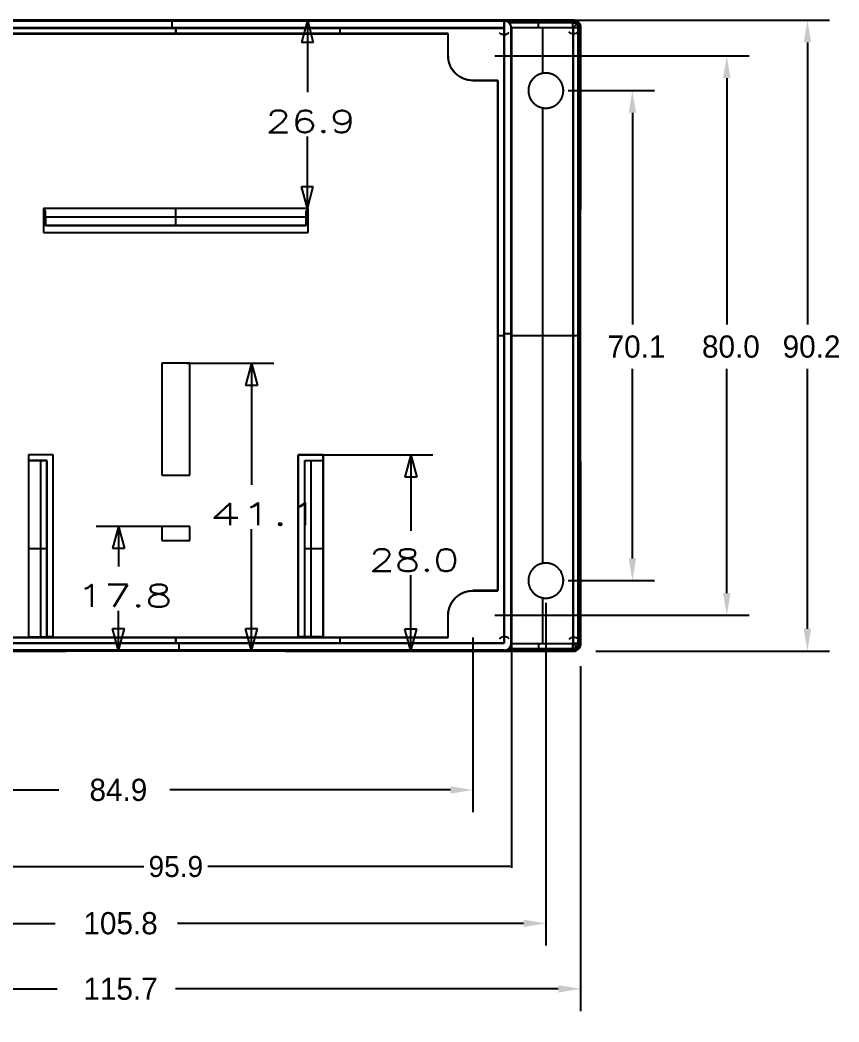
# Model space of a CAD drawing. Header units: inches. Extents: x 220 to 414, y 385 to 656.
# Drawn here: x 297.1 to 414.1, y 384.5 to 527.8 of the extents above; entities that cross this region are included whole.
import ezdxf

# ---------------------------------------------------------------- set-up
doc = ezdxf.new("R2010")
doc.units = ezdxf.units.IN
doc.layers.add('1', color=7, linetype='Continuous')
doc.styles.add('blockfont', font='simplex.shx')
doc.dimstyles.get("Standard").update_dxf_attribs({"dimtxt": 0.18, "dimasz": 0.18, "dimexe": 0.18, "dimexo": 0.0625, "dimgap": 0.09, "dimtad": 0, "dimtih": 1, "dimtoh": 1, "dimdec": 4, "dimzin": 0, "dimdsep": 46, "dimtxsty": 'Standard', "dimcen": 0.09, "dimadec": 0, "dimazin": 0, "dimtfac": 1, "dimtdec": 4, "dimtofl": 0, "dimtmove": 0, "dimatfit": 3, "dimfxl": 1, "dimtolj": 1, "dimtzin": 0, "dimarcsym": 0})

# ---------------------------------------------------------------- blocks, each defined once
blk = doc.blocks.new('_U1')
at = {"color": 7}
for p, q in [((320.9, 478.75), (333.31, 478.75)), ((330.14, 478.75), (329.29, 475.57)), ((330.14, 478.75), (330.14, 461.36)), ((330.14, 478.75), (330.99, 475.57)), ((330.99, 475.57), (329.29, 475.57)), ((330.14, 437.63), (330.14, 455.01)), ((330.14, 437.63), (329.29, 440.8)), ((329.29, 440.8), (330.99, 440.8)), ((330.14, 437.63), (330.99, 440.8))]:
    blk.add_line(p, q, dxfattribs=at)
at = {"layer": '1', "color": 7, "insert": (324.17, 455.57), "char_height": 3.175, "attachment_point": 7, "line_spacing_factor": 0.903614, "style": 'blockfont'}
blk.add_mtext('\\W01.645;\\Fsimplex.shx;41.1', dxfattribs=at)
blk = doc.blocks.new('_D3')
at = {"layer": '1', "color": 7, "lineweight": -2}
for p, q in [((375.39, 517.73), (387.76, 517.73)), ((384.59, 514.56), (384.59, 484.29)), ((384.59, 450.84), (384.59, 477.94)), ((375.39, 447.66), (387.76, 447.66))]:
    blk.add_line(p, q, dxfattribs=at)
at = {"layer": '1', "color": 7}
for points in [[(384.06, 514.56), (385.12, 514.56), (384.59, 517.73)], [(384.06, 450.84), (385.12, 450.84), (384.59, 447.66)]]:
    blk.add_solid(points, dxfattribs=at)
at = {"layer": 'Defpoints', "color": 0}
for p in [(373.81, 517.73), (373.81, 447.66), (384.59, 447.66)]:
    blk.add_point(p, dxfattribs=at)
at = {"layer": '1', "color": 7, "insert": (384.59, 481.11), "char_height": 3.175, "attachment_point": 5}
blk.add_mtext('\\A1; 70.1 ', dxfattribs=at)
blk = doc.blocks.new('_D4')
at = {"layer": '1', "color": 7, "lineweight": -2}
for p, q in [((350.92, 527.81), (412.79, 527.81)), ((409.61, 524.63), (409.61, 484.29)), ((409.61, 440.77), (409.61, 477.94)), ((379.35, 437.59), (412.79, 437.59))]:
    blk.add_line(p, q, dxfattribs=at)
at = {"layer": '1', "color": 7}
for points in [[(409.08, 524.63), (410.14, 524.63), (409.61, 527.81)], [(409.08, 440.77), (410.14, 440.77), (409.61, 437.59)]]:
    blk.add_solid(points, dxfattribs=at)
at = {"layer": 'Defpoints', "color": 0}
for p in [(349.33, 527.81), (409.61, 527.81), (377.76, 437.59)]:
    blk.add_point(p, dxfattribs=at)
at = {"layer": '1', "color": 7, "insert": (409.61, 481.11), "char_height": 3.175, "attachment_point": 5}
blk.add_mtext('\\A1; 90.2 ', dxfattribs=at)
blk = doc.blocks.new('_D6')
at = {"layer": '1', "color": 7, "lineweight": -2}
for p, q in [((266.41, 444.49), (266.41, 395.48)), ((372.22, 444.49), (372.22, 395.48)), ((269.59, 398.65), (302.09, 398.65)), ((369.04, 398.65), (319.56, 398.65))]:
    blk.add_line(p, q, dxfattribs=at)
at = {"layer": '1', "color": 7}
for points in [[(269.59, 399.18), (269.59, 398.13), (266.41, 398.65)], [(369.04, 399.18), (369.04, 398.13), (372.22, 398.65)]]:
    blk.add_solid(points, dxfattribs=at)
at = {"layer": 'Defpoints', "color": 0}
for p in [(266.41, 446.08), (372.22, 446.08), (266.41, 398.65)]:
    blk.add_point(p, dxfattribs=at)
at = {"layer": '1', "color": 7, "insert": (310.83, 398.65), "char_height": 3.175, "attachment_point": 5}
blk.add_mtext('\\A1; 105.8 ', dxfattribs=at)
blk = doc.blocks.new('_D7')
at = {"layer": '1', "color": 7, "lineweight": -2}
for p, q in [((261.46, 435.42), (261.46, 386.11)), ((377.17, 435.42), (377.17, 386.11)), ((264.63, 389.28), (302.36, 389.28)), ((374, 389.28), (319.29, 389.28))]:
    blk.add_line(p, q, dxfattribs=at)
at = {"layer": '1', "color": 7}
for points in [[(264.63, 389.81), (264.63, 388.75), (261.46, 389.28)], [(374, 389.81), (374, 388.75), (377.17, 389.28)]]:
    blk.add_solid(points, dxfattribs=at)
at = {"layer": 'Defpoints', "color": 0}
for p in [(261.46, 437.01), (377.17, 437.01), (261.46, 389.28)]:
    blk.add_point(p, dxfattribs=at)
at = {"layer": '1', "color": 7, "insert": (310.83, 389.28), "char_height": 3.175, "attachment_point": 5}
blk.add_mtext('\\A1; 115.7 ', dxfattribs=at)
blk = doc.blocks.new('_D8')
at = {"layer": '1', "color": 7, "lineweight": -2}
for p, q in [((276.87, 439.53), (276.87, 414.55)), ((361.77, 439.53), (361.77, 414.55)), ((280.05, 417.72), (302.58, 417.72)), ((358.59, 417.72), (318.46, 417.72))]:
    blk.add_line(p, q, dxfattribs=at)
at = {"layer": '1', "color": 7}
for points in [[(280.05, 418.25), (280.05, 417.19), (276.87, 417.72)], [(358.59, 418.25), (358.59, 417.19), (361.77, 417.72)]]:
    blk.add_solid(points, dxfattribs=at)
at = {"layer": 'Defpoints', "color": 0}
for p in [(276.87, 441.12), (361.77, 441.11), (361.77, 417.72)]:
    blk.add_point(p, dxfattribs=at)
at = {"layer": '1', "color": 7, "insert": (310.52, 417.72), "char_height": 3.175, "attachment_point": 5}
blk.add_mtext('\\A1; 84.9 ', dxfattribs=at)
blk = doc.blocks.new('_D9')
at = {"layer": '1', "color": 7}
for p, q in [((338.12, 527.81), (337.27, 524.63)), ((338.12, 527.81), (338.12, 517.51)), ((338.12, 527.81), (338.97, 524.63)), ((338.97, 524.63), (337.27, 524.63)), ((338.12, 500.87), (338.12, 511.16)), ((338.12, 500.87), (337.27, 504.04)), ((337.27, 504.04), (338.97, 504.04)), ((338.12, 500.87), (338.97, 504.04))]:
    blk.add_line(p, q, dxfattribs=at)
at = {"layer": '1', "color": 7, "insert": (332.15, 511.72), "char_height": 3.175, "attachment_point": 7, "line_spacing_factor": 0.903614, "style": 'blockfont'}
blk.add_mtext('\\W01.350;\\Fsimplex.shx;26.9', dxfattribs=at)
blk = doc.blocks.new('_D11')
at = {"layer": '1', "color": 7}
for p, q in [((317.73, 455.42), (307.95, 455.42)), ((311.12, 455.42), (310.27, 452.25)), ((311.12, 455.42), (311.12, 449.7)), ((311.12, 455.42), (311.97, 452.25)), ((311.97, 452.25), (310.27, 452.25)), ((311.12, 437.63), (311.12, 443.35)), ((311.12, 437.63), (310.27, 440.8)), ((310.27, 440.8), (311.97, 440.8)), ((311.12, 437.63), (311.97, 440.8)), ((317.73, 437.63), (307.95, 437.63))]:
    blk.add_line(p, q, dxfattribs=at)
at = {"layer": '1', "color": 7, "insert": (305.16, 443.91), "char_height": 3.175, "attachment_point": 7, "line_spacing_factor": 0.903614, "style": 'blockfont'}
blk.add_mtext('\\W01.436;\\Fsimplex.shx;17.8', dxfattribs=at)
blk = doc.blocks.new('_D12')
at = {"layer": '1', "color": 7}
for p, q in [((340.2, 465.63), (356.08, 465.63)), ((352.91, 465.63), (352.06, 462.46)), ((352.91, 465.63), (352.91, 454.79)), ((352.91, 465.63), (353.76, 462.46)), ((353.76, 462.46), (352.06, 462.46)), ((352.91, 437.59), (352.91, 448.44)), ((352.91, 437.59), (352.06, 440.77)), ((352.06, 440.77), (353.76, 440.77)), ((352.91, 437.59), (353.76, 440.77))]:
    blk.add_line(p, q, dxfattribs=at)
at = {"layer": '1', "color": 7, "insert": (346.94, 449), "char_height": 3.175, "attachment_point": 7, "line_spacing_factor": 0.903614, "style": 'blockfont'}
blk.add_mtext('\\W01.350;\\Fsimplex.shx;28.0', dxfattribs=at)
blk = doc.blocks.new('_D13')
at = {"layer": '1', "color": 7, "lineweight": -2}
for p, q in [((364.94, 522.7), (401.26, 522.7)), ((398.08, 519.53), (398.08, 484.29)), ((398.08, 445.88), (398.08, 477.94)), ((364.94, 442.7), (401.26, 442.7))]:
    blk.add_line(p, q, dxfattribs=at)
at = {"layer": '1', "color": 7}
for points in [[(397.55, 519.53), (398.61, 519.53), (398.08, 522.7)], [(397.55, 445.88), (398.61, 445.88), (398.08, 442.7)]]:
    blk.add_solid(points, dxfattribs=at)
at = {"layer": 'Defpoints', "color": 0}
for p in [(363.35, 522.7), (363.36, 442.7), (398.08, 442.7)]:
    blk.add_point(p, dxfattribs=at)
at = {"layer": '1', "color": 7, "insert": (398.08, 481.11), "char_height": 3.175, "attachment_point": 5}
blk.add_mtext('\\A1; 80.0 ', dxfattribs=at)
blk = doc.blocks.new('*D18')
at = {"color": 0, "lineweight": -2}
for p, q in [((271.34, 440.32), (271.34, 406.58)), ((367.29, 440.5), (367.29, 406.58)), ((271.52, 406.76), (314.73, 406.76)), ((367.11, 406.76), (323.91, 406.76))]:
    blk.add_line(p, q, dxfattribs=at)
at = {"color": 0}
for points in [[(271.52, 406.79), (271.52, 406.73), (271.34, 406.76)], [(367.11, 406.79), (367.11, 406.73), (367.29, 406.76)]]:
    blk.add_solid(points, dxfattribs=at)
at = {"layer": 'Defpoints', "color": 0}
for p in [(271.34, 440.39), (367.29, 440.56), (367.29, 406.76)]:
    blk.add_point(p, dxfattribs=at)
at = {"color": 0, "insert": (319.32, 406.76), "char_height": 3, "attachment_point": 5}
blk.add_mtext('\\A1;95.9', dxfattribs=at)

msp = doc.modelspace()

# ---------------------------------------------------------------- linework, layer by layer
msp.add_line((317.31343, 462.72954), (321.31741, 462.72954))
at = {"layer": '1', "color": 21}
for p, q in [((262.45837, 527.80505), (319.31509, 527.80505)), ((319.31509, 527.80505), (376.17182, 527.80505)), ((377.1726, 526.80409), (377.1726, 500.7173)), ((300.66055, 500.54373), (300.39663, 500.54373)), ((337.96965, 500.54373), (338.23422, 500.54373)), ((338.23422, 500.57767), (338.23391, 500.57799)), ((338.23422, 500.57767), (338.23391, 500.57799)), ((377.13766, 500.7173), (377.13766, 464.68148)), ((300.69481, 498.4759), (300.67385, 498.45494)), ((337.95636, 498.45494), (300.67385, 498.45494)), ((300.67758, 498.47591), (300.67758, 498.45867)), ((300.68432, 498.46542), (337.94588, 498.46542)), ((319.3151, 498.4759), (319.3151, 498.45494)), ((337.95636, 498.45494), (337.93541, 498.47589)), ((337.95263, 498.45867), (337.95263, 498.47591)), ((321.31741, 478.74546), (317.31343, 478.74546)), ((317.31343, 478.74546), (317.31343, 462.72954)), ((321.31741, 462.72954), (321.31741, 478.74546)), ((298.24449, 464.85433), (300.88029, 464.85433)), ((300.88029, 464.85433), (300.88029, 439.62926)), ((337.74991, 464.85434), (340.38637, 464.85434)), ((337.74991, 439.62926), (337.74991, 464.85434)), ((377.1726, 464.68148), (377.1726, 438.59468)), ((317.31343, 455.42228), (317.31343, 453.42028)), ((321.31741, 455.42228), (317.31343, 455.42228)), ((321.31741, 453.42028), (321.31741, 455.42228)), ((317.31343, 453.42029), (321.31741, 453.42029)), ((300.88029, 439.62926), (301.79801, 439.62926)), ((336.83284, 439.62926), (337.54664, 439.62926)), ((337.54664, 439.62926), (337.74991, 439.62926)), ((303.64952, 437.59372), (262.45837, 437.59372)), ((303.67748, 437.58138), (303.67748, 437.61121)), ((303.70543, 437.62867), (319.31509, 437.62867)), ((319.31509, 437.62867), (334.92476, 437.62867)), ((334.95271, 437.61121), (334.95271, 437.58138)), ((376.17182, 437.59372), (334.98067, 437.59372))]:
    msp.add_line(p, q, dxfattribs=at)
at = {"layer": '1', "color": 191}
for p, q in [((319.31509, 527.80505), (262.45855, 527.80505)), ((319.31509, 527.75002), (262.51358, 527.75002)), ((319.31509, 527.69498), (272.36206, 527.69498)), ((272.36873, 527.69498), (319.31509, 527.69498)), ((318.81493, 526.69311), (318.81493, 527.69498)), ((319.31509, 527.69498), (319.31509, 527.80505)), ((376.17164, 527.80505), (319.31509, 527.80505)), ((319.31509, 527.80505), (319.31509, 527.69498)), ((376.11661, 527.75002), (319.31509, 527.75002)), ((366.26208, 527.69498), (319.31509, 527.69498)), ((319.31509, 527.69498), (366.26212, 527.69498)), ((347.91394, 527.80505), (347.91394, 527.69498)), ((366.26208, 526.69311), (366.26208, 527.69498)), ((366.26208, 527.69498), (366.26208, 438.70565)), ((366.29568, 527.72532), (366.26213, 527.69176)), ((376.09513, 527.72854), (366.29568, 527.72854)), ((366.29568, 527.72854), (376.09513, 527.72854)), ((376.09513, 527.44711), (366.97856, 527.44711)), ((371.16601, 526.77763), (371.16601, 527.72854)), ((376.09513, 526.77763), (376.09513, 527.72854)), ((376.09514, 527.72532), (376.17165, 527.80183)), ((376.87869, 527.51031), (376.80172, 527.43334)), ((272.36877, 526.69311), (366.26208, 526.69311)), ((319.31542, 526.69311), (272.36877, 526.69311)), ((319.31542, 526.67914), (272.38274, 526.67914)), ((272.39672, 526.66516), (319.31542, 526.66516)), ((272.39672, 526.66516), (319.31542, 526.66516)), ((319.31542, 525.89232), (280.37673, 525.89232)), ((319.31542, 525.89232), (280.37673, 525.89232)), ((319.31542, 525.87921), (280.38983, 525.87921)), ((280.40293, 525.86611), (319.31542, 525.86611)), ((280.40293, 525.86611), (319.31542, 525.86611)), ((299.72926, 525.89232), (299.72926, 525.86611)), ((319.31542, 526.69311), (319.31542, 526.66516)), ((366.26208, 526.69311), (319.31542, 526.69311)), ((319.31542, 526.66516), (319.31542, 526.69311)), ((366.2481, 526.67914), (319.31542, 526.67914)), ((319.31542, 526.66516), (319.31542, 525.89232)), ((319.31542, 526.66516), (366.23413, 526.66516)), ((319.31542, 525.89232), (319.31542, 526.66516)), ((319.31542, 526.66516), (366.23413, 526.66516)), ((358.25412, 525.89232), (319.31542, 525.89232)), ((319.31542, 525.89232), (319.31542, 525.86611)), ((358.25412, 525.89232), (319.31542, 525.89232)), ((319.31542, 525.86611), (319.31542, 525.89232)), ((358.24102, 525.87921), (319.31542, 525.87921)), ((319.31542, 525.86611), (358.22792, 525.86611)), ((319.31542, 525.86611), (358.22792, 525.86611)), ((338.90159, 525.89232), (338.90159, 525.86611)), ((342.77478, 526.66516), (342.77478, 525.89232)), ((342.92959, 526.69311), (342.92959, 526.66516)), ((358.25412, 525.89232), (358.22792, 525.86611)), ((358.22792, 525.86611), (358.25412, 525.89232)), ((358.22792, 525.86611), (358.22792, 522.68913)), ((358.22792, 525.86611), (358.22792, 522.68913)), ((358.24102, 522.68913), (358.24102, 525.87921)), ((358.25412, 522.68913), (358.25412, 525.89232)), ((358.25412, 522.68913), (358.25412, 525.89232)), ((366.26208, 526.69311), (366.23413, 526.66516)), ((366.23413, 526.66516), (366.26208, 526.69311)), ((366.23413, 526.66516), (366.23413, 438.73361)), ((366.23413, 526.66516), (366.23413, 438.73361)), ((366.2481, 438.71963), (366.2481, 526.67914)), ((366.26208, 438.70565), (366.26208, 526.69311)), ((367.26267, 526.69402), (367.28533, 526.71669)), ((367.26308, 438.70475), (367.26308, 526.69402)), ((367.26308, 438.70475), (367.26308, 526.69311)), ((367.27574, 438.69208), (367.27574, 526.70669)), ((367.28664, 526.77763), (376.09513, 526.77763)), ((367.28841, 526.77763), (376.09498, 526.77763)), ((367.28841, 438.62114), (367.28841, 526.77763)), ((367.28841, 526.71936), (367.28841, 438.67942)), ((371.7168, 526.77763), (371.7168, 520.17047)), ((376.14518, 438.67119), (376.14518, 526.72758)), ((376.14518, 526.72758), (376.14518, 438.67119)), ((377.09609, 526.72758), (376.14518, 526.72758)), ((376.14518, 526.72743), (376.14518, 438.67135)), ((376.81466, 438.67119), (376.81466, 526.72758)), ((377.09603, 526.72793), (377.09568, 526.72758)), ((377.09609, 438.67119), (377.09609, 526.72758)), ((377.09609, 526.72758), (377.09609, 438.67119)), ((377.13435, 438.63294), (377.13435, 526.76584)), ((377.1726, 500.7173), (377.1726, 526.80409)), ((358.25412, 524.30033), (358.22792, 524.30033)), ((358.22792, 522.68913), (358.25412, 522.68913)), ((358.25413, 522.68913), (358.25412, 522.68913)), ((365.36119, 519.18565), (361.75759, 519.18565)), ((361.7576, 519.15944), (361.75759, 519.18565)), ((361.7576, 519.18565), (361.7576, 519.15944)), ((365.36119, 519.18565), (361.7576, 519.18565)), ((365.34808, 519.17255), (361.7576, 519.17255)), ((361.7576, 519.15944), (365.33498, 519.15944)), ((361.7576, 519.15944), (365.33498, 519.15944)), ((363.57021, 519.18565), (363.57021, 519.15944)), ((365.36119, 519.18565), (365.33498, 519.15944)), ((365.33498, 519.15944), (365.36119, 519.18565)), ((365.33498, 519.15944), (365.33498, 446.23932)), ((365.33498, 519.15944), (365.33498, 446.23932)), ((365.34808, 446.22622), (365.34808, 519.17255)), ((365.36119, 446.21312), (365.36119, 519.18565)), ((365.36119, 446.21312), (365.36119, 519.18565)), ((371.7168, 515.29768), (371.7168, 450.10148)), ((300.39663, 500.86745), (300.39663, 497.46406)), ((338.23422, 500.86744), (300.39663, 500.86744)), ((300.39663, 500.86744), (300.39663, 497.46406)), ((338.23422, 500.86744), (300.39663, 500.86744)), ((319.31542, 498.4759), (319.31542, 500.86744)), ((338.23422, 497.46406), (338.23422, 500.86744)), ((338.23422, 497.46406), (338.23422, 500.86744)), ((377.13766, 464.68148), (377.13766, 500.7173)), ((300.66616, 499.67167), (337.96405, 499.67167)), ((300.39663, 497.46406), (338.23422, 497.46406)), ((300.39663, 497.46406), (338.23422, 497.46406)), ((300.67377, 498.4759), (337.95643, 498.4759)), ((367.26308, 482.96936), (366.26208, 482.96936)), ((365.36119, 482.69938), (365.33498, 482.69938)), ((365.36119, 482.69938), (366.23413, 482.69938)), ((366.26208, 482.69938), (366.23413, 482.69938)), ((367.26308, 482.69939), (367.28841, 482.69939)), ((367.28841, 482.69938), (376.14518, 482.69938)), ((376.14518, 482.69939), (377.09609, 482.69939)), ((377.13766, 482.69939), (377.09609, 482.69939)), ((321.31741, 478.74546), (317.31343, 478.74546)), ((317.31343, 478.74546), (317.31343, 462.72954)), ((321.31741, 462.72954), (321.31741, 478.74546)), ((298.24449, 465.63243), (298.24448, 439.60656)), ((301.79801, 465.63243), (298.24449, 465.63243)), ((301.79801, 465.63243), (298.24449, 465.63243)), ((300.88029, 464.85433), (298.24449, 464.85433)), ((300.02125, 439.60656), (300.02125, 464.85433)), ((300.88029, 439.62926), (300.88029, 464.85433)), ((301.79801, 439.60656), (301.79801, 465.63243)), ((301.79801, 439.60656), (301.79801, 465.63243)), ((340.38637, 465.63242), (336.83284, 465.63242)), ((336.83284, 465.63242), (336.83284, 439.60656)), ((336.83284, 465.63242), (340.38637, 465.63242)), ((336.83284, 439.60656), (336.83284, 465.63242)), ((337.74991, 439.62926), (337.74991, 464.85434)), ((337.74991, 464.85434), (340.38637, 464.85434)), ((338.6096, 464.85434), (338.6096, 439.60656)), ((340.38637, 439.60656), (340.38637, 465.63242)), ((340.38637, 465.63242), (340.38637, 439.60656)), ((377.1726, 438.59468), (377.1726, 464.68148)), ((321.31741, 455.42228), (317.31343, 455.42228)), ((317.31343, 455.42228), (317.31343, 453.42028)), ((321.31741, 453.42029), (321.31741, 455.42228)), ((317.31343, 453.42028), (321.31741, 453.42028)), ((300.88029, 452.23045), (298.24449, 452.23045)), ((340.38637, 452.23045), (337.74991, 452.23045)), ((361.75757, 446.23932), (361.7576, 446.21312)), ((365.33498, 446.23932), (361.75757, 446.23932)), ((365.33498, 446.23932), (361.75757, 446.23932)), ((361.75757, 446.21311), (361.75757, 446.23932)), ((361.75759, 446.22622), (365.34808, 446.22622)), ((361.7576, 446.21312), (365.36119, 446.21312)), ((361.7581, 446.21312), (365.36119, 446.21312)), ((363.55938, 446.21312), (363.55938, 446.23932)), ((365.36119, 446.21312), (365.33498, 446.23932)), ((365.33498, 446.23932), (365.36119, 446.21312)), ((371.7168, 445.22762), (371.7168, 438.62114)), ((358.2279, 442.70963), (358.2279, 439.53266)), ((358.25411, 442.70963), (358.2279, 442.70963)), ((358.2279, 442.70963), (358.25411, 442.70963)), ((358.241, 439.51955), (358.241, 442.70963)), ((358.25411, 439.50645), (358.25411, 442.70963)), ((358.25411, 439.50645), (358.25411, 442.70963)), ((358.25411, 441.09843), (358.2279, 441.09843)), ((366.26208, 438.70565), (272.36877, 438.70565)), ((272.36877, 438.70565), (319.31542, 438.70565)), ((272.38274, 438.71963), (319.31542, 438.71963)), ((319.31542, 438.73361), (272.39672, 438.73361)), ((319.31542, 438.73361), (272.39672, 438.73361)), ((280.37671, 439.50647), (319.31542, 439.50647)), ((280.37671, 439.50647), (319.31541, 439.50646)), ((280.38982, 439.51957), (319.31541, 439.51956)), ((319.31541, 439.53266), (280.40292, 439.53267)), ((298.24449, 439.60656), (301.79801, 439.60656)), ((298.24449, 439.60656), (301.79801, 439.60656)), ((299.72924, 439.50646), (299.72924, 439.53267)), ((301.79801, 439.62926), (300.88029, 439.62926)), ((319.31541, 439.50646), (319.31541, 439.53266)), ((319.31541, 439.53266), (319.31541, 439.50646)), ((358.2279, 439.53266), (319.31541, 439.53266)), ((319.31541, 439.51956), (358.241, 439.51955)), ((319.31541, 439.50646), (358.25411, 439.50645)), ((319.31542, 439.50646), (319.31542, 438.73361)), ((319.31542, 439.50646), (358.25411, 439.50646)), ((319.31542, 438.73361), (319.31542, 439.50646)), ((319.31542, 438.73361), (319.31542, 438.70565)), ((366.23413, 438.73361), (319.31542, 438.73361)), ((366.23413, 438.73361), (319.31542, 438.73361)), ((319.31542, 438.70565), (319.31542, 438.73361)), ((319.31542, 438.71963), (366.2481, 438.71963)), ((319.31542, 438.70565), (366.26208, 438.70565)), ((319.81592, 437.70379), (319.81592, 438.70565)), ((336.83284, 439.62926), (337.74991, 439.62926)), ((336.83284, 439.60656), (340.38637, 439.60656)), ((340.38637, 439.60656), (336.83284, 439.60656)), ((338.90157, 439.50645), (338.90157, 439.53266)), ((342.77478, 439.50646), (342.77478, 438.73361)), ((342.92959, 438.70565), (342.92959, 438.73361)), ((358.25411, 439.50645), (358.2279, 439.53266)), ((358.2279, 439.53266), (358.25411, 439.50645)), ((366.26208, 438.70565), (366.23413, 438.73361)), ((366.23413, 438.73361), (366.26208, 438.70565)), ((367.26308, 438.70475), (367.28841, 438.67941)), ((376.09513, 438.62114), (367.28671, 438.62114)), ((376.09498, 438.62114), (367.28841, 438.62114)), ((371.16601, 438.62114), (371.16601, 437.67023)), ((376.09513, 437.67023), (376.09513, 438.62114)), ((376.14518, 438.67119), (377.09609, 438.67119)), ((377.09603, 438.67084), (377.09568, 438.67119)), ((262.45855, 437.59372), (303.64952, 437.59372)), ((262.51358, 437.64876), (319.31509, 437.64876)), ((319.31509, 437.70379), (272.36873, 437.70379)), ((272.36877, 437.70379), (319.31509, 437.70379)), ((303.70543, 437.62867), (319.31509, 437.62867)), ((319.31509, 437.62867), (319.31509, 437.70379)), ((319.31509, 437.70379), (319.31509, 437.62867)), ((366.26212, 437.70379), (319.31509, 437.70379)), ((319.31509, 437.70379), (366.26876, 437.70379)), ((319.31509, 437.64876), (376.11661, 437.64876)), ((319.31509, 437.62867), (334.92476, 437.62867)), ((334.98067, 437.59372), (376.17164, 437.59372)), ((347.91394, 437.59372), (347.91394, 437.70379)), ((366.29568, 437.67023), (366.26212, 437.70379)), ((366.29568, 437.67023), (376.09513, 437.67023)), ((376.09513, 437.67023), (366.29568, 437.67023)), ((366.97958, 437.95166), (376.09513, 437.95166)), ((376.09514, 437.67346), (376.17165, 437.59695)), ((376.80172, 437.96543), (376.87869, 437.88846))]:
    msp.add_line(p, q, dxfattribs=at)
msp.add_arc((376.09408, 526.72653), 0.05111, 1.001759, 88.9982413, dxfattribs=at)
at = {"layer": '1', "color": 191, "extrusion": (0, 0, -1)}
msp.add_arc((-376.09408, 438.67224), 0.05111, 181.0017588, 268.9982414, dxfattribs=at)
at = {"layer": '1', "color": 191}
for centre, major_axis, ratio, start_param, end_param in [((376.13035, 526.82547), (0.99863, 0), 0.99992385, 0.786329873, 2.357998018), ((366.25931, 526.75313), (0.99863, 0), 0.99992385, 3.92792246, 5.499591056), ((376.16883, 526.86396), (0.99863, 0), 0.99992385, 3.927922526, 5.499590671), ((366.2736, 438.64478), (1.00099, 0), 0.999923851, 0.785475138, 2.356042982), ((376.18508, 438.53482), (0.99863, 0), 0.99992385, 0.783594643, 2.355262788), ((376.1466, 438.57331), (0.99863, 0), 0.99992385, 3.925187296, 5.496855442)]:
    msp.add_ellipse(centre, major_axis=major_axis, ratio=ratio, start_param=start_param, end_param=end_param, dxfattribs=at)
for points, degree, knots in [([(367.26308, 526.69311), (367.26307, 526.70436), (367.26261, 526.72552), (367.26118, 526.75842), (367.25544, 526.82419), (367.23892, 526.9175), (367.21461, 527.00318), (367.1857, 527.08166), (367.14656, 527.16406), (367.09926, 527.24385), (367.04367, 527.32032), (366.9797, 527.39268), (366.90731, 527.46004), (366.82654, 527.52137), (366.73769, 527.57547), (366.64135, 527.62104), (366.53843, 527.65678), (366.45778, 527.67518), (366.40205, 527.68468), (366.36127, 527.68928), (366.34634, 527.69051), (366.33389, 527.69154), (366.28966, 527.69425), (366.26208, 527.69498)], 2, [0, 0, 0, 0.015625, 0.03125, 0.0625, 0.125, 0.196428571, 0.25, 0.3125, 0.375, 0.4375, 0.5, 0.5625, 0.625, 0.6875, 0.75, 0.8125, 0.875, 0.90625, 0.9375, 0.953125, 0.953125, 0.96875, 1, 1, 1]), ([(367.27407, 526.88507), (367.24289, 526.99682), (367.18322, 527.21069), (367.06001, 527.3664), (366.99584, 527.42974)], 3, [0, 0, 0, 0, 0.522528943, 1, 1, 1, 1]), ([(376.09498, 526.77763), (376.09499, 526.83587), (376.09503, 527.08319), (376.09507, 527.32667), (376.09512, 527.62861), (376.09513, 527.72521), (376.09513, 527.72981)], 3, [0, 0, 0, 0, 0.117647059, 0.5, 0.529411765, 1, 1, 1, 1]), ([(376.09509, 527.44399), (376.20842, 527.44077), (376.40718, 527.39599), (376.7154, 527.15551), (376.80043, 526.9122), (376.81154, 526.72754)], 3, [0, 0, 0, 0, 0.287082424, 0.561346102, 1, 1, 1, 1]), ([(376.09513, 527.72854), (376.11211, 527.72863), (376.14855, 527.72756), (376.2107, 527.72285), (376.29827, 527.70906), (376.41335, 527.67932), (376.5609, 527.61901), (376.69328, 527.53515), (376.78973, 527.44868), (376.84432, 527.39177), (376.89639, 527.32933), (376.94499, 527.25745), (376.99935, 527.16092), (377.03917, 527.06481), (377.06844, 526.96307), (377.08209, 526.89633), (377.09029, 526.83631), (377.09482, 526.7881), (377.09606, 526.74418), (377.09609, 526.72758)], 3, [0, 0, 0, 0, 0.03242527, 0.075642046, 0.116916614, 0.173774085, 0.284682997, 0.44593164, 0.512457032, 0.53386837, 0.58435108, 0.63879738, 0.692989506, 0.80149245, 0.856135875, 0.910413524, 0.936442405, 0.968299095, 1, 1, 1, 1]), ([(377.0751, 526.92838), (377.05208, 527.03998), (377.00978, 527.14759), (376.89148, 527.34239), (376.81552, 527.42955), (376.6387, 527.57335), (376.53788, 527.62995), (376.32305, 527.70605), (376.20909, 527.72553), (376.09514, 527.72532)], 3, [0, 0, 0, 0, 0.25, 0.25, 0.5, 0.5, 0.75, 0.75, 1, 1, 1, 1]), ([(376.79292, 527.44425), (376.78935, 527.44056), (376.74735, 527.39715), (376.52269, 527.16496), (376.29558, 526.93023), (376.12546, 526.75442)], 3, [0, 0, 0, 0, 0.281413414, 0.562530495, 1, 1, 1, 1]), ([(367.27444, 526.88404), (367.27563, 526.87699), (367.27902, 526.8557), (367.2836, 526.82026), (367.28564, 526.79173), (367.28664, 526.77763)], 3, [0, 0, 0, 0, 0.200888274, 0.605265578, 1, 1, 1, 1]), ([(376.09327, 526.77769), (376.09787, 526.77756), (376.10245, 526.7771), (376.10686, 526.77577), (376.11464, 526.77259), (376.12274, 526.7681), (376.12641, 526.76532), (376.13002, 526.76247), (376.13329, 526.75923), (376.13827, 526.75152), (376.14025, 526.74736), (376.14182, 526.74303), (376.14321, 526.73865), (376.14431, 526.73418)], 2, [0, 0, 0, 0.125, 0.15625, 0.25, 0.392857143, 0.625, 0.675, 0.75, 0.785714286, 0.875, 0.9375, 0.96875, 1, 1, 1]), ([(377.09736, 526.72758), (377.09276, 526.72758), (376.99616, 526.72757), (376.69422, 526.72752), (376.45074, 526.72748), (376.20342, 526.72744), (376.14518, 526.72743)], 3, [0, 0, 0, 0, 0.470588235, 0.5, 0.882352941, 1, 1, 1, 1]), ([(358.22792, 522.68913), (358.22793, 522.64086), (358.23051, 522.54572), (358.23831, 522.4019), (358.25569, 522.24259), (358.26492, 522.17938)], 2, [0, 0, 0, 0.187599803, 0.375199607, 0.750399213, 1, 1, 1]), ([(361.75759, 519.18565), (361.68985, 519.18567), (361.55566, 519.19083), (361.35303, 519.20645), (361.08374, 519.24835), (360.81564, 519.31181), (360.54928, 519.39759), (360.41835, 519.45173), (360.28533, 519.50674), (360.15638, 519.57298), (360.0246, 519.64066), (359.89816, 519.71982), (359.76813, 519.80122), (359.64491, 519.89434), (359.51728, 519.99079), (359.39823, 520.09921), (359.27391, 520.21242), (359.16035, 520.33782), (359.04071, 520.46995), (358.93452, 520.61439), (358.82158, 520.76802), (358.72552, 520.93391), (358.66778, 521.03361), (358.61629, 521.13783), (358.57654, 521.21829), (358.54058, 521.30165), (358.49115, 521.4162), (358.44969, 521.53498), (358.41766, 521.62674), (358.3905, 521.72114), (358.35804, 521.83401), (358.33302, 521.9498), (358.30742, 522.06829), (358.27582, 522.28732), (358.26201, 522.44657), (358.25416, 522.59723), (358.25412, 522.68913)], 2, [0, 0, 0, 0.03125, 0.0625, 0.125, 0.1875, 0.25, 0.3125, 0.3125, 0.375, 0.375, 0.4375, 0.4375, 0.5, 0.5, 0.5625, 0.5625, 0.625, 0.625, 0.6875, 0.6875, 0.75, 0.75, 0.785714286, 0.785714286, 0.8125, 0.8125, 0.848214286, 0.848214286, 0.875, 0.875, 0.90625, 0.90625, 0.9375, 0.9625, 0.9775, 1, 1, 1]), ([(361.75759, 519.18565), (360.75785, 519.18638), (358.94119, 520.0215), (358.25473, 521.85602), (358.25413, 522.68913)], 3, [0, 0, 0, 0, 0.545454545, 1, 1, 1, 1]), ([(374.71503, 517.89442), (374.71276, 517.92714), (374.70779, 517.98442), (374.70471, 518.01239), (374.69917, 518.06277), (374.69116, 518.11447), (374.68441, 518.15807), (374.67576, 518.20351), (374.66824, 518.24297), (374.65935, 518.28258), (374.64693, 518.33794), (374.63165, 518.3939), (374.61228, 518.46483), (374.58821, 518.53611), (374.55521, 518.63387), (374.51318, 518.73076), (374.47806, 518.81174), (374.43647, 518.89154), (374.40029, 518.96097), (374.35883, 519.02955), (374.32185, 519.09072), (374.2806, 519.15082), (374.20752, 519.2573), (374.12304, 519.35656), (374.04813, 519.44459), (373.96458, 519.52608), (373.88848, 519.6003), (373.80554, 519.66841), (373.72868, 519.73153), (373.64612, 519.78896), (373.56871, 519.8428), (373.48644, 519.89122), (373.3976, 519.9435), (373.3037, 519.98876), (373.23659, 520.02111), (373.16652, 520.04984), (373.07686, 520.08661), (372.98349, 520.11664), (372.91594, 520.13837), (372.84614, 520.1565), (372.75584, 520.17995), (372.66295, 520.19677), (372.59505, 520.20906), (372.43468, 520.22897), (372.27407, 520.23701), (372.1135, 520.23621), (371.95308, 520.22363), (371.79236, 520.20204), (371.63218, 520.16827), (371.47132, 520.12474), (371.31147, 520.06802), (371.16229, 520.00498), (371.08307, 519.96471), (371.00201, 519.9235), (370.92322, 519.8759), (370.84187, 519.82676), (370.76357, 519.77088), (370.68185, 519.71256), (370.6042, 519.6471), (370.52194, 519.57775), (370.44524, 519.50083), (370.36233, 519.41766), (370.28689, 519.32622), (370.20288, 519.22439), (370.12953, 519.11338), (370.08274, 519.04257), (370.04036, 518.96781), (370.0058, 518.90684), (369.97407, 518.84268), (369.93312, 518.75986), (369.89779, 518.67262), (369.87833, 518.62456), (369.86034, 518.57408), (369.84072, 518.51904), (369.82362, 518.46292), (369.8145, 518.43295), (369.7965, 518.36788), (369.78816, 518.33419), (369.76945, 518.25857), (369.75499, 518.17883), (369.73733, 518.08142), (369.7273, 517.98004), (369.71458, 517.8516), (369.7156, 517.6456), (369.72065, 517.56903), (369.72398, 517.51851), (369.72943, 517.46755), (369.73488, 517.41655), (369.74277, 517.36367), (369.74956, 517.31817), (369.75797, 517.27327), (369.76622, 517.22916), (369.77673, 517.18267), (369.78589, 517.14213), (369.79641, 517.10181), (369.81021, 517.04888), (369.82704, 516.99439), (369.85926, 516.89011), (369.90134, 516.78707), (369.93606, 516.70207), (369.9777, 516.61843), (370.01861, 516.53623), (370.06625, 516.456), (370.09797, 516.40258), (370.13322, 516.34948), (370.20597, 516.2399), (370.29061, 516.1377), (370.36536, 516.04743), (370.44898, 515.96386), (370.52492, 515.88796), (370.60795, 515.81817), (370.68465, 515.75369), (370.76732, 515.69487), (370.84466, 515.63984), (370.92698, 515.59026), (371.0048, 515.54338), (371.08684, 515.5018), (371.16505, 515.46216), (371.24685, 515.42771), (371.33647, 515.38996), (371.42987, 515.35896), (371.4974, 515.33655), (371.5672, 515.31774), (371.65746, 515.29342), (371.75039, 515.27574), (371.81825, 515.26282), (371.97859, 515.24147), (372.13923, 515.23201), (372.29979, 515.23139), (372.46025, 515.24255), (372.62096, 515.26269), (372.78117, 515.29497), (372.94202, 515.33693), (373.1019, 515.39199), (373.25108, 515.45337), (373.33031, 515.49267), (373.41138, 515.53289), (373.49019, 515.57941), (373.57154, 515.62743), (373.64988, 515.68208), (373.73158, 515.73907), (373.80929, 515.80309), (373.8915, 515.87082), (373.96831, 515.94599), (374.05108, 516.02699), (374.12677, 516.11624), (374.21049, 516.21496), (374.2843, 516.32299), (374.36979, 516.44813), (374.4401, 516.58386), (374.48096, 516.66273), (374.51676, 516.74592), (374.53627, 516.79126), (374.55451, 516.83886), (374.57419, 516.8902), (374.59168, 516.9426), (374.60227, 516.97435), (374.6232, 517.04334), (374.63297, 517.07931), (374.64892, 517.13807), (374.66252, 517.20019), (374.67137, 517.24061), (374.67883, 517.28104), (374.68702, 517.3255), (374.69386, 517.37233), (374.70144, 517.4242), (374.70691, 517.477), (374.7099, 517.50582), (374.71457, 517.56438), (374.71646, 517.59802)], 2, [0, 0, 0, 0.000976562, 0.001953125, 0.001953125, 0.00390625, 0.00390625, 0.005859375, 0.005859375, 0.0078125, 0.0078125, 0.0109375, 0.0109375, 0.015625, 0.015625, 0.0234375, 0.0234375, 0.03125, 0.03125, 0.0390625, 0.0390625, 0.046875, 0.046875, 0.0625, 0.0625, 0.078125, 0.078125, 0.09375, 0.09375, 0.109375, 0.109375, 0.125, 0.125, 0.142857143, 0.142857143, 0.15625, 0.15625, 0.174107143, 0.174107143, 0.1875, 0.1875, 0.205357143, 0.205357143, 0.21875, 0.236607143, 0.25, 0.267857143, 0.28125, 0.299107143, 0.3125, 0.330357143, 0.34375, 0.359375, 0.359375, 0.375, 0.375, 0.390625, 0.390625, 0.40625, 0.40625, 0.421875, 0.421875, 0.4375, 0.4375, 0.453125, 0.453125, 0.462053571, 0.462053571, 0.46875, 0.46875, 0.4765625, 0.4765625, 0.48046875, 0.48046875, 0.484375, 0.484375, 0.486328125, 0.48828125, 0.48828125, 0.4921875, 0.4921875, 0.49609375, 0.49609375, 0.5, 0.502232143, 0.502232143, 0.50390625, 0.50390625, 0.505859375, 0.505859375, 0.5078125, 0.5078125, 0.510044643, 0.510044643, 0.512276786, 0.512276786, 0.515625, 0.515625, 0.5234375, 0.5234375, 0.53125, 0.53125, 0.540178571, 0.540178571, 0.546875, 0.546875, 0.5625, 0.5625, 0.578125, 0.578125, 0.59375, 0.59375, 0.609375, 0.609375, 0.625, 0.625, 0.640625, 0.640625, 0.65625, 0.65625, 0.674107143, 0.674107143, 0.6875, 0.6875, 0.705357143, 0.705357143, 0.71875, 0.736607143, 0.75, 0.767857143, 0.78125, 0.799107143, 0.8125, 0.830357143, 0.84375, 0.859375, 0.859375, 0.875, 0.875, 0.890625, 0.890625, 0.90625, 0.90625, 0.921875, 0.921875, 0.9375, 0.9375, 0.953125, 0.953125, 0.96875, 0.96875, 0.9765625, 0.9765625, 0.98046875, 0.98046875, 0.984375, 0.984375, 0.986607143, 0.988839286, 0.988839286, 0.9921875, 0.9921875, 0.994140625, 0.994140625, 0.99609375, 0.99609375, 0.998046875, 0.998046875, 0.999023438, 1, 1, 1]), ([(300.39663, 500.86744), (300.456, 500.79256), (300.56469, 500.64378), (300.62705, 500.5504), (300.6441, 500.52425), (300.65254, 500.51118), (300.65932, 500.5006), (300.66176, 500.49671), (300.66378, 500.49257), (300.66508, 500.48798), (300.66578, 500.48328), (300.6655, 500.47528), (300.66282, 500.46126), (300.66139, 500.45452), (300.66041, 500.44725), (300.65989, 500.43414), (300.66068, 500.41922), (300.66155, 500.40568), (300.66171, 500.40053), (300.66194, 500.39313), (300.66186, 500.37806), (300.66175, 500.367), (300.66167, 500.35526), (300.66174, 500.34448), (300.66177, 500.33877), (300.66192, 500.32579), (300.66203, 500.31528), (300.66209, 500.30769), (300.66212, 500.30309), (300.66231, 500.26973), (300.66237, 500.2589), (300.66255, 500.23236), (300.66265, 500.2175), (300.66279, 500.19499), (300.66288, 500.18065), (300.66327, 500.12025), (300.66375, 500.0455), (300.6652, 499.82127), (300.66616, 499.67179), (300.6736, 498.51442), (300.67377, 498.4759)], 2, [0, 0, 0, 0.0625, 0.125, 0.140625, 0.146875, 0.1515625, 0.154375, 0.155078125, 0.1578125, 0.15875, 0.16171875, 0.1640625, 0.169921875, 0.173828125, 0.17578125, 0.18359375, 0.1875, 0.1953125, 0.1953125, 0.203125, 0.20703125, 0.2109375, 0.21875, 0.21875, 0.2265625, 0.2265625, 0.234375, 0.234375, 0.25, 0.25, 0.265625, 0.265625, 0.28125, 0.28125, 0.3125, 0.3125, 0.375, 0.5, 0.5, 1, 1, 1]), ([(337.95643, 498.4759), (337.95663, 498.52045), (337.95698, 498.57556), (337.95717, 498.60612), (337.95764, 498.67522), (337.95817, 498.75454), (337.95893, 498.87453), (337.95938, 498.94491), (337.96405, 499.67179), (337.96597, 499.97076), (337.96795, 500.27908), (337.96799, 500.28842), (337.96802, 500.29535), (337.96811, 500.3071), (337.96817, 500.31481), (337.96842, 500.33818), (337.96847, 500.34448), (337.96854, 500.35441), (337.96845, 500.36674), (337.96834, 500.3777), (337.96826, 500.39224), (337.96863, 500.40499), (337.96889, 500.40958), (337.96918, 500.41417), (337.96985, 500.42402), (337.97008, 500.42862), (337.97029, 500.43321), (337.97024, 500.44244), (337.96979, 500.44725), (337.96907, 500.45316), (337.96738, 500.46126), (337.96524, 500.47087), (337.96444, 500.47846), (337.96439, 500.48306), (337.96531, 500.48826), (337.96667, 500.49266), (337.96863, 500.49682), (337.97098, 500.50077), (337.97348, 500.50464), (337.98527, 500.52291), (338.01547, 500.56867), (338.05519, 500.62803), (338.16251, 500.77722), (338.23422, 500.86744)], 2, [0, 0, 0, 0.041666667, 0.041666667, 0.083333333, 0.083333333, 0.166666667, 0.166666667, 0.5, 0.5, 0.75, 0.7578125, 0.7578125, 0.765625, 0.765625, 0.7734375, 0.78125, 0.78125, 0.7890625, 0.79296875, 0.796875, 0.8046875, 0.80859375, 0.80859375, 0.8125, 0.81640625, 0.81640625, 0.8203125, 0.82421875, 0.82421875, 0.828125, 0.830078125, 0.8359375, 0.8375, 0.83984375, 0.84234375, 0.844866071, 0.845424107, 0.847098214, 0.848214286, 0.859375, 0.875, 0.925, 1, 1, 1]), ([(374.72014, 447.6552), (374.72026, 447.68422), (374.71943, 447.73305), (374.71608, 447.81899), (374.70824, 447.91686), (374.69508, 448.02302), (374.68056, 448.11041), (374.66432, 448.19235), (374.64247, 448.28674), (374.61197, 448.39607), (374.57452, 448.50827), (374.52581, 448.63527), (374.4429, 448.8187), (374.31524, 449.03955), (374.15323, 449.25738), (373.99185, 449.43427), (373.83064, 449.5817), (373.66947, 449.70606), (373.50112, 449.81599), (373.33938, 449.90402), (373.17043, 449.98078), (373.01678, 450.03808), (372.84778, 450.08834), (372.69407, 450.12313), (372.52502, 450.14989), (372.37129, 450.16409), (372.20222, 450.16875), (372.04848, 450.16308), (371.87943, 450.14588), (371.7257, 450.12006), (371.55668, 450.08012), (371.403, 450.03278), (371.24204, 449.97094), (371.08813, 449.90005), (370.9269, 449.8112), (370.7657, 449.70592), (370.60453, 449.58155), (370.44332, 449.43409), (370.28195, 449.25717), (370.15252, 449.0831), (370.0508, 448.91965), (369.98718, 448.80158), (369.93706, 448.69615), (369.89867, 448.6069), (369.86063, 448.50776), (369.8232, 448.39547), (369.79416, 448.29114), (369.77197, 448.19677), (369.75458, 448.11012), (369.73768, 448.00637), (369.72037, 447.85494), (369.71131, 447.65245), (369.72158, 447.45632), (369.74038, 447.3054), (369.7564, 447.2092), (369.7744, 447.1208), (369.7972, 447.02671), (369.82565, 446.92623), (369.86097, 446.82047), (369.89675, 446.72724), (369.93483, 446.63793), (370.0056, 446.48768), (370.09444, 446.33402), (370.20443, 446.17621), (370.30708, 446.04438), (370.44367, 445.89469), (370.60487, 445.74729), (370.76605, 445.62296), (370.93439, 445.51305), (371.09613, 445.42503), (371.26508, 445.34829), (371.41873, 445.29099), (371.58774, 445.24075), (371.74144, 445.20597), (371.91049, 445.17922), (372.06423, 445.16503), (372.23329, 445.16038), (372.38703, 445.16606), (372.55608, 445.18327), (372.70981, 445.2091), (372.87883, 445.24905), (373.03251, 445.2964), (373.19347, 445.35825), (373.34739, 445.42916), (373.50862, 445.51802), (373.66981, 445.62332), (373.83099, 445.74771), (373.9922, 445.8952), (374.15356, 446.07215), (374.28744, 446.25223), (374.38844, 446.4162), (374.44862, 446.52913), (374.49591, 446.62767), (374.53463, 446.71684), (374.5654, 446.79709), (374.58988, 446.86692), (374.60857, 446.92428), (374.62514, 446.98102), (374.63675, 447.0238), (374.64886, 447.07017), (374.66337, 447.1327), (374.68686, 447.24899), (374.70591, 447.38206), (374.71604, 447.5106), (374.71906, 447.58473), (374.71985, 447.62407), (374.72006, 447.64358), (374.72014, 447.6552), (374.72016, 447.66105), (374.72017, 447.66456)], 3, [-0.002219176, -0.002219176, -0.002219176, -0.002219176, 0.004421359, 0.008647443, 0.016412123, 0.023149502, 0.029056578, 0.033314323, 0.039089642, 0.047542789, 0.054964839, 0.06165406, 0.073494916, 0.093347195, 0.110197168, 0.125210348, 0.138974341, 0.151835117, 0.164017578, 0.177308117, 0.186933587, 0.199413236, 0.208567273, 0.220566935, 0.229456384, 0.241215126, 0.250000858, 0.261718571, 0.270545434, 0.282415879, 0.291434898, 0.303675584, 0.313069239, 0.324324964, 0.335986531, 0.348169697, 0.36103139, 0.374796497, 0.389811377, 0.406664306, 0.416106198, 0.426532698, 0.432239425, 0.438380235, 0.445070421, 0.452498182, 0.460960356, 0.465726362, 0.470996125, 0.477824338, 0.485780523, 0.500072468, 0.516452602, 0.523187826, 0.529090093, 0.535060217, 0.540398582, 0.547563608, 0.554982838, 0.561668905, 0.56661522, 0.573508509, 0.593358686, 0.600375794, 0.610212229, 0.625224, 0.638986884, 0.651846928, 0.664028715, 0.677318695, 0.686943814, 0.699423165, 0.708577029, 0.720576521, 0.729465884, 0.741224559, 0.750010273, 0.761728016, 0.770554934, 0.782425501, 0.791444654, 0.803685579, 0.813079472, 0.824335595, 0.83599761, 0.848181341, 0.861043789, 0.87480988, 0.88982626, 0.906680977, 0.917545989, 0.926552529, 0.931086872, 0.938403353, 0.945098043, 0.947481748, 0.952524566, 0.956609391, 0.95876064, 0.960984651, 0.965754761, 0.971007462, 0.983625088, 0.991375783, 0.995606043, 0.997780824, 0.998884529, 0.999329269, 1, 1, 1, 1]), ([(358.25411, 442.70963), (358.25413, 442.77313), (358.25863, 442.89841), (358.27211, 443.08559), (358.28996, 443.20952), (358.30724, 443.32951), (358.33303, 443.44905), (358.3578, 443.56386), (358.39052, 443.67774), (358.42617, 443.8018), (358.47125, 443.92386), (358.50343, 444.01101), (358.54063, 444.09727), (358.58782, 444.20671), (358.64284, 444.3136), (358.68211, 444.38988), (358.7256, 444.46503), (358.82112, 444.63007), (358.93464, 444.78456), (359.04019, 444.92821), (359.16051, 445.06113), (359.27336, 445.1858), (359.39842, 445.29975), (359.51668, 445.4075), (359.64514, 445.50461), (359.76752, 445.59714), (359.89843, 445.67913), (360.02399, 445.75777), (360.15668, 445.82595), (360.28472, 445.89175), (360.41869, 445.94718), (360.54867, 446.00096), (360.68354, 446.04442), (360.81503, 446.08679), (360.95048, 446.11888), (361.08316, 446.15031), (361.2189, 446.17145), (361.37159, 446.19523), (361.5268, 446.2055), (361.64143, 446.21309), (361.7581, 446.21312)], 2, [0, 0, 0, 0.015625, 0.03125, 0.0625, 0.0625, 0.09375, 0.09375, 0.125, 0.125, 0.160714286, 0.160714286, 0.1875, 0.1875, 0.223214286, 0.223214286, 0.25, 0.25, 0.3125, 0.3125, 0.375, 0.375, 0.4375, 0.4375, 0.5, 0.5, 0.5625, 0.5625, 0.625, 0.625, 0.6875, 0.6875, 0.75, 0.75, 0.8125, 0.8125, 0.875, 0.875, 0.946428571, 0.946428571, 1, 1, 1]), ([(358.25411, 442.70963), (358.25483, 443.70937), (359.08994, 445.52603), (360.92446, 446.21251), (361.75757, 446.21311)], 3, [0, 0, 0, 0, 0.545454545, 1, 1, 1, 1]), ([(358.26492, 443.21948), (358.25226, 443.13271), (358.23753, 442.97867), (358.22793, 442.81123), (358.2279, 442.70963)], 2, [0, 0, 0, 0.342861356, 0.605716814, 1, 1, 1]), ([(366.26876, 437.70379), (366.28309, 437.70393), (366.31027, 437.70489), (366.35227, 437.70753), (366.43527, 437.71738), (366.54265, 437.74238), (366.59488, 437.76076), (366.64504, 437.77841), (366.69392, 437.80175), (366.74747, 437.82732), (366.79837, 437.85959), (366.83477, 437.88268), (366.86998, 437.90958), (366.90915, 437.93951), (366.94594, 437.97388), (366.98116, 438.00678), (367.01359, 438.04359), (367.04466, 438.07885), (367.07287, 438.11779), (367.09991, 438.1551), (367.14689, 438.23454), (367.18584, 438.31669), (367.21902, 438.40676), (367.24107, 438.49269), (367.25384, 438.56455), (367.25976, 438.62038), (367.26307, 438.67249), (367.26308, 438.70475)], 2, [0, 0, 0, 0.015625, 0.03125, 0.0625, 0.125, 0.1875, 0.1875, 0.25, 0.25, 0.321428571, 0.321428571, 0.375, 0.375, 0.4375, 0.4375, 0.5, 0.5, 0.5625, 0.5625, 0.625, 0.6875, 0.75, 0.821428571, 0.875, 0.925, 0.955, 1, 1, 1]), ([(367.28841, 438.67941), (367.28837, 438.67196), (367.28827, 438.65698), (367.28764, 438.63899), (367.287, 438.62618), (367.28657, 438.61861), (367.28579, 438.60641), (367.28378, 438.58103), (367.27937, 438.54228), (367.26386, 438.44588), (367.22084, 438.29806), (367.12723, 438.11946), (367.04533, 438.01843), (367.00061, 437.97255)], 3, [0, 0, 0, 0, 0.02674501, 0.053731321, 0.064593063, 0.07276425, 0.080957191, 0.108428048, 0.164144846, 0.22097874, 0.460588166, 0.723895842, 1, 1, 1, 1]), ([(376.14431, 438.66456), (376.1426, 438.65779), (376.13856, 438.64783), (376.13476, 438.64137), (376.11286, 438.62534), (376.10163, 438.62155), (376.09498, 438.62114)], 2, [0, 0, 0, 0.046875, 0.125, 0.209821429, 0.642857143, 1, 1, 1]), ([(376.09498, 438.62114), (376.09499, 438.56291), (376.09503, 438.31558), (376.09507, 438.0721), (376.09512, 437.77016), (376.09513, 437.67357), (376.09513, 437.66897)], 3, [0, 0, 0, 0, 0.117647059, 0.5, 0.529411765, 1, 1, 1, 1]), ([(376.09509, 437.95478), (376.20842, 437.95801), (376.40718, 438.00279), (376.7154, 438.24327), (376.80043, 438.48658), (376.81154, 438.67124)], 3, [0, 0, 0, 0, 0.287082424, 0.561346102, 1, 1, 1, 1]), ([(376.09513, 437.67023), (376.11211, 437.67015), (376.14855, 437.67122), (376.2107, 437.67593), (376.29827, 437.68971), (376.41335, 437.71945), (376.5609, 437.77976), (376.69328, 437.86362), (376.78973, 437.95009), (376.84432, 438.007), (376.89639, 438.06944), (376.94499, 438.14133), (376.99935, 438.23786), (377.03917, 438.33397), (377.06844, 438.43571), (377.08209, 438.50245), (377.09029, 438.56246), (377.09482, 438.61067), (377.09606, 438.65459), (377.09609, 438.67119)], 3, [0, 0, 0, 0, 0.03242527, 0.075642045, 0.116916614, 0.173774085, 0.284682997, 0.445931641, 0.512457032, 0.53386837, 0.58435108, 0.638797381, 0.692989506, 0.80149245, 0.856135876, 0.910413524, 0.936442405, 0.968299096, 1, 1, 1, 1]), ([(377.0751, 438.47039), (377.05208, 438.35879), (377.00978, 438.25119), (376.89148, 438.05638), (376.81552, 437.96922), (376.6387, 437.82543), (376.53788, 437.76882), (376.32305, 437.69272), (376.20909, 437.67324), (376.09514, 437.67346)], 3, [0, 0, 0, 0, 0.25, 0.25, 0.5, 0.5, 0.75, 0.75, 1, 1, 1, 1]), ([(376.79292, 437.95453), (376.78935, 437.95822), (376.74735, 438.00162), (376.52269, 438.23381), (376.29558, 438.46854), (376.12546, 438.64436)], 3, [0, 0, 0, 0, 0.281413414, 0.562530495, 1, 1, 1, 1]), ([(377.09736, 438.67119), (377.09276, 438.67119), (376.99616, 438.67121), (376.69422, 438.67126), (376.45074, 438.6713), (376.20342, 438.67134), (376.14518, 438.67135)], 3, [0, 0, 0, 0, 0.470588235, 0.5, 0.882352941, 1, 1, 1, 1])]:
    msp.add_open_spline(points, degree=degree, knots=knots, dxfattribs=at)
for points, degree in [([(366.26212, 527.69498), (366.29568, 527.72854)], 1), ([(376.09513, 527.72854), (376.17164, 527.80505)], 1), ([(367.26308, 526.69402), (367.28841, 526.71936)], 1), ([(367.28533, 526.71669), (367.28617, 526.77196), (367.28256, 526.82722), (367.27455, 526.88175)], 3), ([(376.14431, 526.73421), (376.14518, 526.72743)], 1), ([(377.09568, 526.72758), (377.09562, 526.79498), (377.08871, 526.86237), (377.0751, 526.92838)], 3), ([(377.1726, 526.80409), (377.09609, 526.72758)], 1), ([(374.72017, 517.73421), (374.71503, 517.89442)], 1), ([(374.71646, 517.59802), (374.71849, 517.64259)], 1), ([(374.71849, 517.64259), (374.72017, 517.73421)], 1), ([(377.13766, 500.7173), (377.1726, 500.7173)], 1), ([(298.24449, 465.63243), (298.24449, 439.60656)], 1), ([(377.1726, 464.68148), (377.13766, 464.68148)], 1), ([(367.28841, 438.67942), (367.26308, 438.70475)], 1), ([(376.14518, 438.67135), (376.14431, 438.66456)], 1), ([(377.09568, 438.67119), (377.09562, 438.60379), (377.08871, 438.5364), (377.0751, 438.47039)], 3), ([(377.09609, 438.67119), (377.1726, 438.59468)], 1), ([(303.70263, 437.62692), (303.70543, 437.62867)], 1), ([(334.92476, 437.62867), (334.92631, 437.6277)], 1), ([(334.92631, 437.6277), (334.98067, 437.59372)], 1), ([(366.29568, 437.67023), (366.26212, 437.70379)], 1), ([(376.17164, 437.59372), (376.09513, 437.67023)], 1)]:
    msp.add_open_spline(points, degree=degree, dxfattribs=at)
at = {"layer": '1', "color": 21}
for points, knots in [([(376.17182, 527.80505), (376.1883, 527.80503), (376.21966, 527.80404), (376.26768, 527.80098), (376.32474, 527.7936), (376.38706, 527.78221), (376.46913, 527.76047), (376.51379, 527.74403), (376.55642, 527.72833), (376.59861, 527.7083), (376.64563, 527.68597), (376.69106, 527.65838), (376.73455, 527.63197), (376.77588, 527.60081), (376.81557, 527.5709), (376.88833, 527.50377), (376.92094, 527.46708), (376.98306, 527.39717), (377.03185, 527.31469), (377.05491, 527.27571), (377.09404, 527.1933), (377.1253, 527.10888), (377.14881, 527.02294), (377.163, 526.94467), (377.16968, 526.88344), (377.17256, 526.8312), (377.1726, 526.80409)], [0, 0, 0, 0.017857143, 0.035714286, 0.071428571, 0.1, 0.142857143, 0.196428571, 0.196428571, 0.25, 0.25, 0.3125, 0.3125, 0.375, 0.375, 0.4375, 0.5, 0.5, 0.625, 0.625, 0.6875, 0.75, 0.8125, 0.875, 0.925, 0.9625, 1, 1, 1]), ([(300.67385, 498.45494), (300.67382, 498.46361), (300.67376, 498.47931), (300.67365, 498.50434), (300.67351, 498.52761), (300.67346, 498.53698), (300.67342, 498.54302), (300.67333, 498.55684), (300.67326, 498.56604), (300.67323, 498.57064), (300.6732, 498.57645), (300.67313, 498.58591), (300.6731, 498.59148), (300.67296, 498.61336), (300.67286, 498.62874), (300.67272, 498.65117), (300.67265, 498.66142), (300.6723, 498.71643), (300.67146, 498.84696), (300.66978, 499.10799), (300.6681, 499.36905), (300.66642, 499.63008), (300.66475, 499.89113), (300.66307, 500.15217), (300.66223, 500.28269), (300.66141, 500.41057), (300.66055, 500.54373)], [0, 0, 0, 0.0078125, 0.015625, 0.03125, 0.0390625, 0.0390625, 0.046875, 0.05078125, 0.0546875, 0.0546875, 0.0625, 0.0625, 0.0703125, 0.078125, 0.09375, 0.09375, 0.125, 0.125, 0.25, 0.375, 0.5, 0.625, 0.75, 0.875, 0.875, 1, 1, 1]), ([(337.96965, 500.54373), (337.96946, 500.5137), (337.96294, 499.49956), (337.95962, 498.98179), (337.95959, 498.97719), (337.95875, 498.84695), (337.95791, 498.71643), (337.95788, 498.71165), (337.95774, 498.69033), (337.9576, 498.66839), (337.95749, 498.65117), (337.95735, 498.62937), (337.95725, 498.6136), (337.95711, 498.59226), (337.95707, 498.58591), (337.95702, 498.57737), (337.95695, 498.56637), (337.95686, 498.55329), (337.9568, 498.54387), (337.9567, 498.52856), (337.95656, 498.50534), (337.95646, 498.4819), (337.9564, 498.46586), (337.95636, 498.45494)], [0, 0, 0, 0.5, 0.5, 0.75, 0.75, 0.875, 0.875, 0.8875, 0.8875, 0.90625, 0.90625, 0.921875, 0.9296875, 0.9375, 0.9375, 0.9453125, 0.953125, 0.953125, 0.9609375, 0.96875, 0.984375, 0.990625, 1, 1, 1]), ([(377.1726, 438.59468), (377.17258, 438.58344), (377.17211, 438.56229), (377.17063, 438.52947), (377.16472, 438.46383), (377.14903, 438.37682), (377.12561, 438.29088), (377.09444, 438.20643), (377.0554, 438.12399), (377.00479, 438.03823), (376.94844, 437.96272), (376.88905, 437.89574), (376.81638, 437.82856), (376.73541, 437.76739), (376.64653, 437.71329), (376.55033, 437.66749), (376.44759, 437.63133), (376.33244, 437.60463), (376.24957, 437.59656), (376.20181, 437.59377), (376.17182, 437.59372)], [0, 0, 0, 0.015625, 0.03125, 0.0625, 0.125, 0.1875, 0.25, 0.3125, 0.375, 0.446428571, 0.5, 0.5625, 0.625, 0.6875, 0.75, 0.8125, 0.875, 0.946428571, 0.967857143, 1, 1, 1])]:
    msp.add_open_spline(points, degree=2, knots=knots, dxfattribs=at)
for points in [[(374.71819, 517.83363), (374.72017, 517.73421)], [(298.24449, 464.8767), (298.24449, 464.85433)], [(340.38637, 464.85434), (340.38637, 464.8767)], [(374.71335, 447.84919), (374.71819, 447.76398)], [(374.71819, 447.76398), (374.72017, 447.66456)], [(303.70543, 437.62867), (303.64952, 437.59372)], [(334.98067, 437.59372), (334.92476, 437.62867)]]:
    msp.add_open_spline(points, degree=1, dxfattribs=at)

# ---------------------------------------------------------------- block references
at = {"layer": '1', "color": 7}
msp.add_blockref('_U1', (0, 0), dxfattribs=at)

# ---------------------------------------------------------------- dimensions: what is measured, and where the dimension line sits
dim = msp.add_linear_dim(base=(367.28841, 406.75705), p1=(271.34244, 440.38743), p2=(367.28841, 440.5584), dimstyle='Standard', override={"dimtxt": 3, "dimdec": 1, "dimtdec": 1})
dim.commit()
dim.dimension.update_dxf_attribs({"geometry": '*D18', "text_midpoint": (319.31542, 406.75705)})
for base, p1, p2, picture, middle in [((331.36063, 512.74875), (338.12073, 500.86744), (338.12073, 527.80505), '_D9', (331.36063, 512.74875)), ((346.1456604345, 450.0255735764), (340.1971037097, 465.6324222553), (352.9057646012, 465.6324222553), '_D12', (346.1456604345, 450.0255735764)), ((304.36165, 444.93797), (317.72692, 455.42228), (317.72759, 437.62867), '_D11', (304.36165, 444.93797))]:
    dim = msp.add_linear_dim(base=base, p1=p1, p2=p2, angle=90, text=' <> ', dimstyle='Standard', override={"dimtxt": 3.175, "dimasz": 3.175, "dimexe": 3.175, "dimexo": 1.5875, "dimgap": 1.5875, "dimdec": 1, "dimblk1": 'CLOSEDBLANK', "dimclrd": 7, "dimclre": 7, "dimclrt": 7, "dimtm": -0.005, "dimtdec": 3}, dxfattribs=at)
    dim.commit()
    dim.dimension.update_dxf_attribs({"geometry": picture, "text_midpoint": middle})
for base, p1, p2, picture, middle in [((409.61044, 527.80505), (377.75932, 437.59372), (349.33087, 527.80505), '_D4', (409.61044, 481.11189)), ((398.08355, 442.7015), (363.35324, 522.70021), (363.35617, 442.7015), '_D13', (398.08355, 481.11189)), ((384.587, 447.66456), (373.80518, 517.73421), (373.80518, 447.66456), '_D3', (384.587, 481.11189))]:
    dim = msp.add_linear_dim(base=base, p1=p1, p2=p2, angle=90, text=' <> ', dimstyle='Standard', override={"dimtxt": 3.175, "dimasz": 3.175, "dimexe": 3.175, "dimexo": 1.5875, "dimgap": 1.5875, "dimdec": 1, "dimblk1": 'CLOSEDBLANK', "dimclrd": 7, "dimclre": 7, "dimclrt": 7, "dimtm": -0.005, "dimtdec": 3}, dxfattribs=at)
    dim.commit()
    dim.dimension.update_dxf_attribs({"geometry": picture, "text_midpoint": middle, "dimtype": 160})
for base, p1, p2, picture, middle in [((266.41252, 398.6544), (372.21768, 446.07706), (266.41252, 446.07707), '_D6', (310.82528, 398.6544)), ((361.76867, 417.72381), (276.87322, 441.12214), (361.76867, 441.114), '_D8', (310.51757, 417.72381)), ((261.45759, 389.28408), (377.1726, 437.00718), (261.45759, 437.00718), '_D7', (310.82528, 389.28408))]:
    dim = msp.add_linear_dim(base=base, p1=p1, p2=p2, text=' <> ', dimstyle='Standard', override={"dimtxt": 3.175, "dimasz": 3.175, "dimexe": 3.175, "dimexo": 1.5875, "dimgap": 1.5875, "dimdec": 1, "dimblk1": 'CLOSEDBLANK', "dimclrd": 7, "dimclre": 7, "dimclrt": 7, "dimtm": -0.005, "dimtdec": 3}, dxfattribs=at)
    dim.commit()
    dim.dimension.update_dxf_attribs({"geometry": picture, "text_midpoint": middle, "dimtype": 160})

doc.saveas('drawing.dxf')
